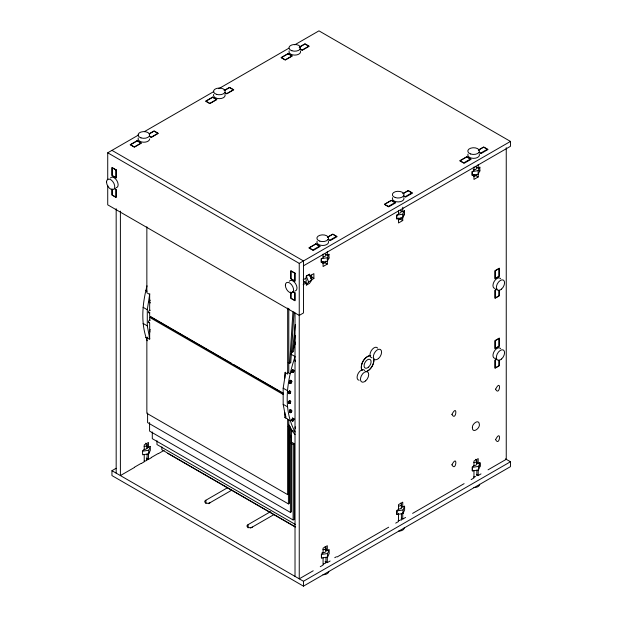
<?xml version="1.0" encoding="UTF-8"?>
<svg xmlns="http://www.w3.org/2000/svg" width="617" height="617" viewBox="0 0 617 617"><rect width="100%" height="100%" fill="white"/><g stroke="black" fill="none" stroke-linecap="round" stroke-linejoin="round"><path stroke-width="0.93" d="M291.772 381.63C291.787 379.694 289.412 381.422 289.666 382.625C290.09 385.093 293.653 380.674 290.36 380.82M291.772 411.053C291.81 409.102 289.427 410.799 289.666 412.009C290.275 414.755 294.047 409.433 289.658 409.835M288.239 362.434L289.643 363.251L292.952 311.693M294.016 312.094L290.769 362.703L289.643 363.251M290.684 392.119C290.877 390.129 288.401 391.672 288.602 392.929C288.795 395.536 292.666 391.217 289.28 391.309M293.877 419.452C294.07 417.462 291.602 418.982 291.795 420.246C291.972 422.869 295.859 418.557 292.473 418.642M291 351.274L292.404 352.091L295.281 324.534M295.211 335.455L293.522 351.605L292.404 352.091M293.862 371.025C294.178 369.02 291.633 370.393 291.802 371.696C291.826 374.388 295.905 370.185 292.458 370.215M290.669 402.06C291.016 400.047 288.463 401.374 288.617 402.693C288.586 405.415 292.728 401.235 289.265 401.251M147.247 340.785C140.46 323.354 142.373 303.587 147.023 285.833M149.746 338.818L147.286 325.853L147.286 309.726L149.777 293.723M285.81 418.21L283.172 404.312L283.172 388.186L285.663 372.182M288.525 424.303L290.846 429.525L295.065 431.962C282.385 408.678 286.998 380.573 295.065 356.557L290.846 354.119L291.918 351.59M294.224 345.613L295.242 341.995M293.353 348.219L295.142 344.001M295.173 360.027L295.281 361.639M148.728 453.827L148.728 450.248L150.324 446.716L150.324 450.294L148.728 453.827L142.627 454.791L142.542 450.765L144.231 449.785L144.231 444.903L148.458 442.466L148.458 447.348L146.345 446.13M327.573 553.503L329.17 549.971L329.17 553.549L327.573 557.082L321.472 558.046L321.472 554.467L327.573 553.503L327.573 557.082M403.009 509.951L404.605 506.418L404.605 509.997L403.009 513.529L396.908 514.493L396.908 510.915L403.009 509.951L403.009 513.529M478.445 466.398L480.049 462.866L480.049 466.444L478.445 469.977L472.352 470.941L472.352 467.362L478.445 466.398L478.445 469.977M323.077 261.654L323.077 266.529L327.303 264.091L327.288 257.767L328.961 254.25L328.992 258.238L327.866 258.885M328.961 257.829L327.288 261.346L321.172 262.271L321.172 258.693L327.288 257.767M295.211 426.763L295.235 428.429M398.52 210.574L398.52 214.192L396.831 215.163L396.831 219.066L398.52 218.094L398.52 222.968L402.747 220.531L402.724 214.215L404.397 210.698L402.747 211.754L400.634 210.528M404.397 214.276L402.724 217.793L396.608 218.719L396.608 215.14L402.724 214.215M473.964 167.022L473.964 170.631L472.275 171.611L472.275 175.513L473.964 174.534L473.964 179.416L478.19 176.971L478.16 170.662L479.833 167.145L479.879 171.117M479.833 170.724L478.16 174.241L472.044 175.166L472.044 171.588L478.16 170.662M308.593 281.984L306.379 285.193L309.479 283.404L311.693 280.195L309.433 274.434L306.333 276.223L308.593 281.984L311.693 280.195M150.301 300.171C148.442 301.173 151.273 304.027 148.805 301.713M150.309 329.571L149.553 331.229L150.209 331.931M149.877 312.518C147.772 314.122 148.412 309.703 150.247 310.243M400.587 519.907L399.723 520.362M107.728 179.786L107.728 152.8L138.663 134.946M144.501 131.568L213.783 91.571M218.788 88.678L288.91 48.195M294.749 44.825L318.958 30.85L510.475 141.424L510.475 146.298L303.464 265.811M149.399 133.627L154.088 130.912L158.314 133.357L151.273 137.421L149.862 136.604M224.056 90.522L229.539 87.359L233.758 89.797L226.717 93.861L224.603 92.643M299.507 46.961L304.983 43.799L309.202 46.236L302.16 50.301L300.055 49.082M149.129 134.02L154.088 131.159L157.89 133.349L151.273 137.175L149.754 136.295M224.573 90.468L229.532 87.599L233.334 89.797L226.717 93.614L225.197 92.735M299.191 47.386L304.975 44.038L308.778 46.236L302.16 50.054L299.885 48.743M149.669 320.639L149.669 317.393L150.795 316.737L231.737 363.475M288.802 420.285L288.802 493.978L287.669 494.633L146.854 413.328L146.854 337.715L147.98 337.067M327.635 237.082L332.602 234.221L336.404 236.411L329.786 240.237L328.259 239.357M403.078 193.53L408.045 190.661L411.847 192.859L405.23 196.676L403.711 195.797M478.53 149.97L483.489 147.101L487.291 149.299L480.674 153.116L479.154 152.245M327.457 237.329L332.933 234.167L337.16 236.612L330.118 240.676L328.005 239.458M402.901 193.777L408.377 190.614L412.603 193.052L405.562 197.116L404.15 196.306M478.345 150.216L483.821 147.054L488.047 149.491L481.005 153.556L478.892 152.337M107.728 152.8L299.245 263.374L510.475 141.424M325.19 254.088L327.303 255.307L328.992 254.335M476.077 166.976L478.19 168.194L479.879 167.215M322.514 261.978L321.388 262.626L321.388 258.724L323.077 257.752L323.077 254.135M403.31 215.325L404.436 214.677L404.397 210.698M303.155 279.817L306.279 278.012L306.279 276.061L309.665 274.11L309.665 276.061L313.883 273.616L313.883 278.498L311.068 280.126M303.155 284.692L306.279 282.887L306.279 284.838M148.458 447.348L150.147 446.369M505.477 458.871L510.475 461.755L510.475 466.637L303.464 586.15L111.947 475.576L111.947 470.702L116.119 468.288M134.375 467.262L140.992 463.444M151.273 457.506L157.89 453.688M134.375 467.509L120.4 475.576L120.4 211.122M141.416 463.444L144.231 461.817L144.231 454.59M146.345 458.161L148.458 459.38L151.273 457.752M158.314 453.688L164.13 450.333M497.094 288.987L494.981 290.206L494.981 298.335L499.207 295.898L499.207 290.476M496.716 289.45L495.196 290.329L495.196 297.972L498.999 295.774L498.999 290.044M284.853 412.611L284.853 417.393L285.98 416.745M289.543 427.65L288.417 428.298L288.417 503.912L289.543 503.264L289.543 427.65L288.131 426.833M288.995 435.964L290.399 436.782L291.525 436.126L291.525 511.74L290.399 512.395L149.584 431.09L149.584 422.475M291 443.145L293.114 444.363L294.24 443.716L294.24 519.329L293.114 519.977L152.291 438.679L152.291 431.977M210.104 502.67L210.088 502.639A2.985 1.728 0 0 1 205.608 502.824A2.985 1.728 0 0 1 205.877 500.233L227.511 487.738M208.376 503.673L231.676 490.214M496.392 359.318L494.981 360.127L494.981 368.256L499.207 365.819L499.207 360.397M496.716 359.372L495.196 360.251L495.196 367.894L498.999 365.696L498.999 359.966M252.345 527.065L252.33 527.026A2.985 1.728 0 0 1 247.849 527.211A2.985 1.728 0 0 1 248.127 524.62L270.593 511.647M250.618 528.059L274.457 514.3M325.19 549.377L327.303 550.603L328.992 549.624M401.335 506.233L402.747 507.043L404.436 506.063M476.779 462.673L478.19 463.483L479.879 462.511L479.879 466.413M334.746 557.706L336.404 556.75M313.22 570.764L299.245 578.831L299.245 263.374M320.262 566.699L323.077 565.072L323.077 557.845M325.19 561.416L327.303 562.635L330.118 561.007M337.16 556.943L388.664 527.203M395.705 523.139L398.52 521.512L398.52 513.383M401.335 518.265L402.747 519.074L405.562 517.447M412.603 513.383L464.107 483.651M471.149 479.586L473.964 477.959L473.964 470.732M476.779 474.704L478.19 475.514L481.005 473.895M488.047 469.83L506.248 459.318L506.248 147.71M111.947 470.702L303.464 581.268L510.475 461.755M149.607 322.591C147.571 323.424 148.736 319.483 150.293 320.123M366.575 371.534C371.195 369.344 374.272 364.022 373.856 358.924M475.638 476.602L473.563 477.049M142.627 451.212L148.728 450.248M370.331 355.539C364.246 356.688 359.827 364.331 361.878 370.177M399.214 520.501L398.119 520.609M323.231 564.146L325.437 563.182L325.375 561.624M144.162 461.107C145.674 461.447 148.435 459.704 146.545 458.284L146.545 459.912M475.375 175.351L478.19 176.971M399.932 218.904L402.747 220.531M324.48 262.464L327.303 264.091M111.947 150.363L303.464 260.937L303.464 312.973L299.245 315.41L107.728 204.836L107.728 185.563M311.068 276.871L313.883 278.498M304.173 281.668L306.279 282.887M114.762 188.578L116.173 189.388L116.173 197.517L111.947 195.08L111.947 188.756M292.905 291.425L295.019 292.643L295.019 300.772L290.792 298.335L290.792 292.011M114.438 188.632L115.965 189.512L115.965 197.155L112.163 194.957L112.163 189.226M292.527 291.448L294.803 292.767L294.803 300.41L291 298.212L291 292.481M292.489 369.73L293.893 370.547M292.489 369.961L293.9 370.778M292.381 370.485L293.792 371.295M291.571 370.339L293.684 371.557M291.44 370.586L293.545 371.804M291.278 370.809L293.391 372.028M291.802 371.419L293.214 372.228M291.617 371.588L293.021 372.398M291.417 371.719L292.82 372.529M291.209 371.812L292.62 372.622M145.697 290.345L147.108 291.155M287.923 372.467L290.036 373.686M290.275 380.188L291.679 380.998M290.337 380.365L291.748 381.175M290.368 380.573L291.779 381.391M290.314 381.082L291.718 381.892M289.527 380.936L291.633 382.154M289.412 381.19L291.517 382.409M289.967 381.838L291.378 382.648M289.805 382.054L291.209 382.864M289.62 382.247L291.031 383.057M289.427 382.401L290.831 383.219M289.219 382.525L290.63 383.334M289.018 382.594L290.422 383.412M288.825 382.617L290.237 383.435M148.99 302.122L150.401 302.932M289.288 390.823L290.692 391.641M289.304 391.055L290.707 391.864M143.059 307.281L147.286 309.726M289.219 391.564L290.63 392.381M283.172 388.186L287.399 390.623M288.417 391.417L290.53 392.636M288.293 391.664L290.406 392.882M288.147 391.895L290.26 393.114M288.679 392.512L290.083 393.33M288.486 392.697L289.897 393.507M288.286 392.844L289.689 393.654M148.257 312.302L149.669 313.12L149.669 316.367L283.188 393.453M233.411 364.439L283.481 393.345M149.669 317.393L283.188 394.479M289.25 400.549L290.661 401.358M289.296 400.757L290.707 401.567M289.296 400.996L290.707 401.806M289.188 401.505L290.599 402.315M288.378 401.351L290.491 402.569M288.247 401.59L290.36 402.816M288.795 402.23L290.198 403.04M288.617 402.431L290.021 403.248M288.417 402.608L289.828 403.418M288.208 402.739L289.612 403.557M148.257 322.267L149.669 323.084L149.669 339.342L146.854 337.715M143.059 323.408L147.286 325.853M283.172 404.312L287.399 406.75M290.368 409.997L291.779 410.814M289.604 410.081L291.718 411.3M289.527 410.336L291.64 411.554M289.412 410.59L291.525 411.809M289.975 411.231L291.378 412.048M289.805 411.454L291.216 412.272M289.612 411.655L291.023 412.464M289.412 411.817L290.815 412.634M292.427 417.971L293.831 418.781M292.481 418.172L293.885 418.989M292.497 418.395L293.9 419.213M292.412 418.889L293.815 419.707M292.319 419.144L293.723 419.961M292.196 419.39L293.599 420.208M291.332 419.221L293.445 420.439M291.864 419.845L293.268 420.663M291.664 420.038L293.067 420.848M291.463 420.185L292.867 420.995M291.263 420.277L292.666 421.095M284.853 417.393L287.669 419.02L287.669 494.633M145.697 337.306L147.108 338.116M287.923 419.429L290.036 420.647M289.419 434.908L291.525 436.126M294.24 443.716L291.425 442.088L291.425 428.699M288.417 503.912L147.594 422.606L147.594 413.035M295.296 524.411L156.973 444.548L156.973 440.723M295.181 526.717L161.855 449.747L161.855 446.878M167.839 453.449L295.327 527.049M290.846 429.525L295.026 434.538M478.19 164.577L478.19 168.194M478.19 463.483L478.19 458.608L473.964 461.046L473.964 465.92L472.275 466.899L472.275 470.802M478.19 470.1L478.19 475.514M476.856 460.837L476.856 463.622M476.856 470.123L476.856 475.699M402.747 207.235L402.747 211.754M402.747 507.043L402.747 502.161L398.52 504.606L398.52 509.48L396.831 510.46L396.831 514.362M402.747 512.75L402.747 519.074M401.405 504.397L401.405 508.115M401.405 513.691L401.405 520.193M327.303 251.697L327.303 255.307M327.303 550.603L327.303 545.721L323.077 548.158L323.077 553.04L321.388 554.012L321.388 557.915M327.303 557.213L327.303 562.635M325.953 547.958L325.953 550.742M325.953 557.251L325.953 562.827M303.464 581.268L303.464 586.15M295.019 312.904L295.019 576.394M293.114 444.363L293.114 519.977M290.399 436.782L290.399 512.395M290.298 426.478L290.298 436.042M288.802 308.361L288.802 372.491M288.71 424.936L288.71 427.805M287.669 308.053L287.669 374.095L284.853 372.467L284.853 378.206M285.602 415.195L285.602 417.107M248.127 524.62L248.127 527.874M205.877 500.233L205.877 503.487M149.669 310.683L149.669 294.417L146.854 292.79L146.854 226.748M148.458 453.055L148.458 459.38M147.108 444.703L147.108 448.42M147.108 453.996L147.108 459.572M146.861 458.562L146.861 460.189M116.173 208.685L116.173 473.139M476.162 167.076A2.985 1.728 0 0 1 476.239 168.989A2.985 1.728 0 0 1 473.2 169.768M403.803 197.687A5.823 3.363 0 0 1 398.173 201.921A5.823 3.363 0 0 1 392.551 197.687M401.058 217.624A2.985 1.728 0 0 1 398.173 219.791M325.645 254.582A2.985 1.728 0 0 1 323.107 256.888M328.352 241.247A5.823 3.363 0 0 1 322.722 245.481A5.823 3.363 0 0 1 317.092 241.247M325.606 261.184A2.985 1.728 0 0 1 322.722 263.359M479.255 154.127A5.823 3.363 0 0 1 473.625 158.361A5.823 3.363 0 0 1 468.002 154.127M476.617 174.511A2.985 1.728 0 0 1 473.625 176.231M149.707 138.864A5.823 3.363 0 0 1 143.121 142.195A5.823 3.363 0 0 1 138.254 137.992M300.41 50.872A5.823 3.363 0 0 1 294.779 55.106A5.823 3.363 0 0 1 289.157 50.872M224.958 94.432A5.823 3.363 0 0 1 219.328 98.666A5.823 3.363 0 0 1 213.706 94.432M400.726 210.628A2.985 1.728 0 0 1 398.543 213.335M289.304 281.229A5.823 3.363 60 0 1 295.782 283.982A5.823 3.363 60 0 1 294.926 290.977M311.261 275.051A2.985 1.728 60 0 1 310.821 278.629M110.458 177.974A5.823 3.363 60 0 1 116.937 180.735A5.823 3.363 60 0 1 116.089 187.722M328.784 571.373A5.823 3.363 0 0 1 322.961 574.736M325.074 546.739A2.985 1.728 0 0 1 325.722 548.621A2.985 1.728 0 0 1 322.961 549.685M479.694 484.252A5.823 3.363 0 0 1 473.864 487.615M475.36 459.341A2.985 1.728 0 0 1 476.748 461.285A2.985 1.728 0 0 1 473.864 462.557M404.243 527.813A5.823 3.363 0 0 1 398.412 531.175M400.526 503.179A2.985 1.728 0 0 1 401.173 505.053A2.985 1.728 0 0 1 398.412 506.117M145.612 443.214A2.985 1.728 0 0 1 147.008 445.15A2.985 1.728 0 0 1 144.116 446.43M372.028 357.852A5.823 3.363 -60 0 1 371.179 350.865A5.823 3.363 -60 0 1 377.658 348.111M359.148 380.249A5.823 3.363 -60 0 1 358.292 373.262A5.823 3.363 -60 0 1 364.778 370.508M476.656 463.105A2.985 1.728 0 0 1 473.679 465.55M401.451 507.089A2.985 1.728 0 0 1 398.243 509.102M146.522 446.577A2.985 1.728 0 0 1 146.877 448.482A2.985 1.728 0 0 1 143.962 449.4M325.367 549.832A2.985 1.728 0 0 1 325.514 551.93A2.985 1.728 0 0 1 322.043 552.554M305.338 278.144A2.985 1.728 60 0 1 306.186 281.159A2.985 1.728 60 0 1 304.482 282.046M495.011 288.494A5.823 3.363 -60 0 1 494.163 281.499A5.823 3.363 -60 0 1 500.642 278.745M496.006 358.315A5.823 3.363 -60 0 1 493.801 352.099A5.823 3.363 -60 0 1 500.642 348.667M373.925 360.097A8.962 5.175 -60 0 1 365.943 371.773M362.102 370.586A8.962 5.175 -60 0 1 363.105 361.169A8.962 5.175 -60 0 1 370.755 355.593M451.929 414.393C456.086 422.198 458.069 402.685 451.929 414.393M451.929 464.802C456.086 472.614 458.076 453.102 451.929 464.802M472.36 427.558C472.236 434.052 480.196 428.345 479.363 424.319C478.939 418.48 471.912 423.933 472.36 427.558M495.582 389.188C499.747 396.993 501.729 377.481 495.582 389.188M495.582 439.597C499.739 447.41 501.729 427.897 495.582 439.597M137.19 140.668L130.148 144.74L134.375 147.178L141.416 143.113L137.19 140.668M212.634 97.116L205.592 101.18L209.819 103.617L216.86 99.553L212.634 97.116M288.085 53.556L281.043 57.62L285.262 60.057L292.304 55.993L288.085 53.556M137.19 140.915L130.573 144.733L134.375 146.931L140.992 143.105L137.19 140.915M212.634 97.355L206.016 101.18L209.819 103.371L216.436 99.553L212.634 97.355M288.077 53.795L281.46 57.62L285.262 59.81L291.88 55.993L288.077 53.795M315.703 243.977L309.086 247.795L312.888 249.993L319.506 246.168L315.703 243.977M391.147 200.417L384.53 204.242L388.332 206.433L394.949 202.615L391.147 200.417M466.591 156.857L459.974 160.682L463.776 162.873L470.393 159.055L466.591 156.857M316.035 243.923L308.994 247.988L313.22 250.433L320.262 246.368L316.035 243.923M391.479 200.371L384.437 204.435L388.664 206.872L395.705 202.808L391.479 200.371M466.922 156.811L459.881 160.875L464.107 163.312L471.149 159.248L466.922 156.811M499.207 268.256L494.981 270.693L494.981 278.822L499.207 276.385L499.207 268.256M498.999 268.619L495.196 270.817L495.196 278.46L498.999 276.262L498.999 268.619M499.207 338.178L494.981 340.615L494.981 348.744L499.207 346.307L499.207 338.178M498.999 338.54L495.196 340.738L495.196 348.381L498.999 346.183L498.999 338.54M116.173 169.876L111.947 167.438L111.947 175.567L116.173 178.005L116.173 169.876M295.019 273.13L290.792 270.693L290.792 278.822L295.019 281.259L295.019 273.13M115.965 169.999L112.163 167.801L112.163 175.444L115.965 177.642L115.965 169.999M294.803 273.254L291 271.056L291 278.699L294.803 280.897L294.803 273.254M395.258 197.563A5.823 3.363 0 0 0 403.996 194.656A5.823 3.363 0 0 0 395.258 191.74A5.823 3.363 0 0 0 395.258 197.563M319.807 241.131A5.823 3.363 0 0 0 328.545 238.216A5.823 3.363 0 0 0 319.807 235.301A5.823 3.363 0 0 0 319.807 241.131M470.717 154.003A5.823 3.363 0 0 0 479.448 151.088A5.823 3.363 0 0 0 470.717 148.18A5.823 3.363 0 0 0 470.717 154.003M140.969 137.876A5.823 3.363 0 0 0 149.707 134.961A5.823 3.363 0 0 0 140.969 132.046A5.823 3.363 0 0 0 140.969 137.876M291.872 50.748A5.823 3.363 0 0 0 300.61 47.841A5.823 3.363 0 0 0 291.872 44.925A5.823 3.363 0 0 0 291.872 50.748M216.42 94.308A5.823 3.363 0 0 0 225.159 91.401A5.823 3.363 0 0 0 216.42 88.486A5.823 3.363 0 0 0 216.42 94.308M285.37 285.239A5.823 3.363 60 0 0 291.548 292.928A5.823 3.363 60 0 0 291.548 284.692A5.823 3.363 60 0 0 285.37 285.239M106.525 181.984A5.823 3.363 60 0 0 112.703 189.674A5.823 3.363 60 0 0 112.703 181.437A5.823 3.363 60 0 0 106.525 181.984M378.537 358.477A5.823 3.363 -60 0 0 380.38 349.453A5.823 3.363 -60 0 0 373.493 355.562A5.823 3.363 -60 0 0 378.537 358.477M365.657 380.874A5.823 3.363 -60 0 0 367.501 371.85A5.823 3.363 -60 0 0 360.606 377.959A5.823 3.363 -60 0 0 365.657 380.874M501.521 289.111A5.823 3.363 -60 0 0 503.364 280.087A5.823 3.363 -60 0 0 496.477 286.203A5.823 3.363 -60 0 0 501.521 289.111M501.521 359.032A5.823 3.363 -60 0 0 503.364 350.009A5.823 3.363 -60 0 0 496.477 356.125A5.823 3.363 -60 0 0 501.521 359.032M368.496 367.154A4.982 2.877 -60 0 0 370.077 359.441A4.982 2.877 -60 0 0 364.184 364.67A4.982 2.877 -60 0 0 368.496 367.154"/></g></svg>
